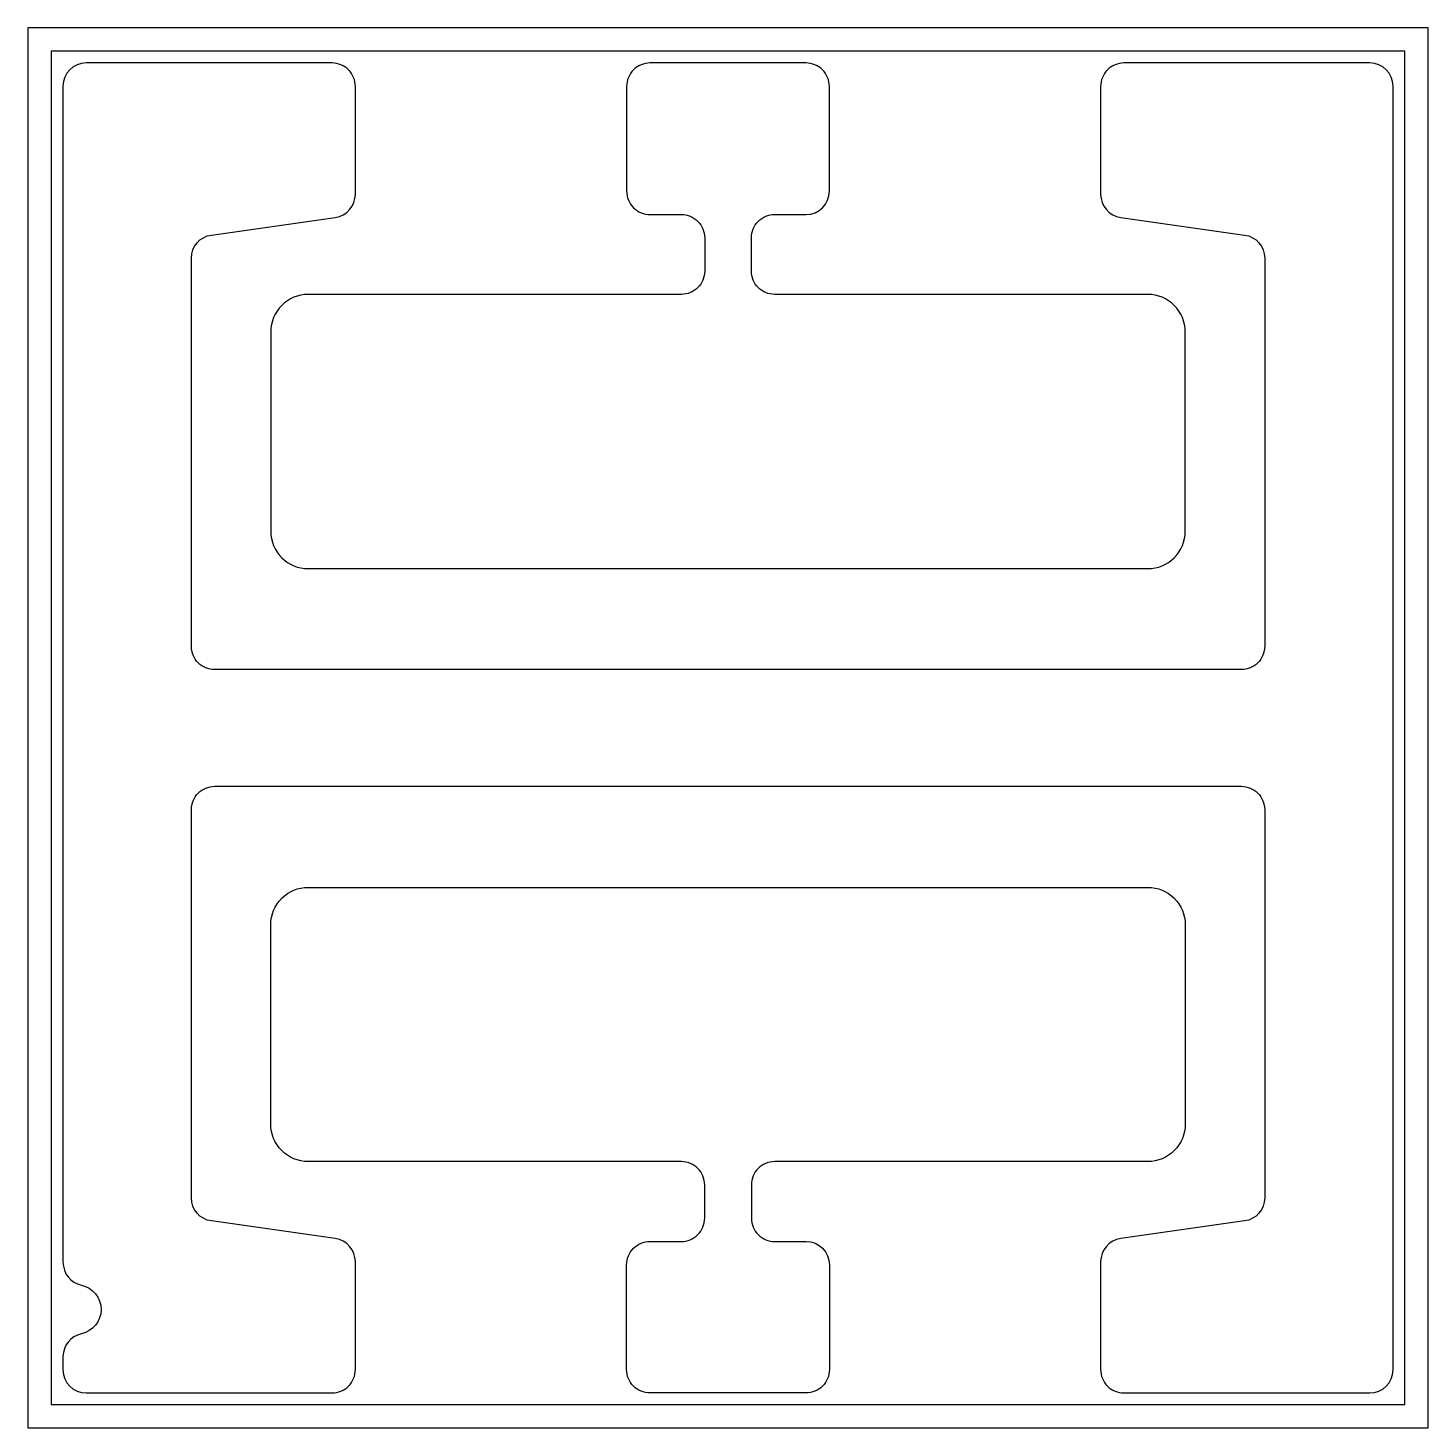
# Model space of a CAD drawing. Header units: inches. Extents: x 0 to 30, y 0 to 30.
import ezdxf

# ---------------------------------------------------------------- set-up
doc = ezdxf.new("R2010")
doc.units = ezdxf.units.IN
doc.header["$MEASUREMENT"] = 0
for name, color, linetype in [('glassOutline', 7, 'Continuous'), ('metal-pixel-electrode-large-lower', 4, 'Continuous'), ('metal-pixel-electrode-large-upper', 4, 'Continuous'), ('metal-TC-reinforcement', 4, 'Continuous'), ('substrate-spacer', 190, 'Continuous')]:
    doc.layers.add(name, color=color, linetype=linetype)

msp = doc.modelspace()

# ---------------------------------------------------------------- linework, layer by layer
at = {"layer": 'glassOutline'}
msp.add_lwpolyline([(0, 0), (30, 0), (30, 30), (0, 30)], close=True, dxfattribs=at)
at = {"layer": 'metal-pixel-electrode-large-lower'}
msp.add_lwpolyline([(24.797, 10.785), (24.797, 6.509, -0.414214), (23.997, 5.709), (16, 5.709, 0.414214), (15.5, 5.209), (15.5, 4.497, 0.414214), (16, 3.997), (16.672, 3.997, -0.414213), (17.172, 3.497), (17.172, 1.25, -0.414214), (16.672, 0.75), (13.328, 0.75, -0.414214), (12.828, 1.25), (12.828, 3.497, -0.414214), (13.328, 3.997), (14, 3.997, 0.414214), (14.5, 4.497), (14.5, 5.209, 0.414214), (14, 5.709), (6.003, 5.709, -0.414214), (5.203, 6.509), (5.203, 10.785, -0.414214), (6.003, 11.585), (23.997, 11.585, -0.414214)], format="xyb", close=True, dxfattribs=at)
at = {"layer": 'metal-pixel-electrode-large-upper'}
msp.add_lwpolyline([(24.797, 19.215), (24.797, 23.491, 0.414214), (23.997, 24.291), (16, 24.291, -0.414214), (15.5, 24.791), (15.5, 25.503, -0.414214), (16, 26.003), (16.672, 26.003, 0.414213), (17.172, 26.503), (17.172, 28.75, 0.414214), (16.672, 29.25), (13.328, 29.25, 0.414214), (12.828, 28.75), (12.828, 26.503, 0.414214), (13.328, 26.003), (14, 26.003, -0.414214), (14.5, 25.503), (14.5, 24.791, -0.414214), (14, 24.291), (6.003, 24.291, 0.414214), (5.203, 23.491), (5.203, 19.215, 0.414214), (6.003, 18.415), (23.997, 18.415, 0.414214)], format="xyb", close=True, dxfattribs=at)
at = {"layer": 'metal-TC-reinforcement'}
msp.add_lwpolyline([(22.985, 28.75), (22.985, 26.437, 0.373405), (23.415, 25.942), (26.07, 25.564, -0.373403), (26.5, 25.069), (26.5, 16.75, -0.414216), (26, 16.25), (4, 16.25, -0.414216), (3.5, 16.75), (3.5, 25.069, -0.373403), (3.93, 25.564), (6.585, 25.942, 0.373405), (7.015, 26.437), (7.015, 28.75, 0.414214), (6.515, 29.25), (1.25, 29.25, 0.414213), (0.75, 28.75), (0.75, 3.551, 0.352835), (1.144, 3.063, -0.806013), (1.144, 2.017, 0.352835), (0.75, 1.529), (0.75, 1.25, 0.414213), (1.25, 0.75), (6.515, 0.75, 0.414214), (7.015, 1.25), (7.015, 3.563, 0.373405), (6.585, 4.058), (3.93, 4.436, -0.373403), (3.5, 4.931), (3.5, 13.25, -0.414216), (4, 13.75), (26, 13.75, -0.414216), (26.5, 13.25), (26.5, 4.931, -0.373403), (26.07, 4.436), (23.415, 4.058, 0.373405), (22.985, 3.563), (22.985, 1.25, 0.414214), (23.485, 0.75), (28.75, 0.75, 0.414213), (29.25, 1.25), (29.25, 28.75, 0.414213), (28.75, 29.25), (23.485, 29.25, 0.414214)], format="xyb", close=True, dxfattribs=at)
at = {"layer": 'substrate-spacer'}
msp.add_lwpolyline([(0.5, 0.5), (29.5, 0.5), (29.5, 29.5), (0.5, 29.5)], close=True, dxfattribs=at)

doc.saveas('drawing.dxf')
